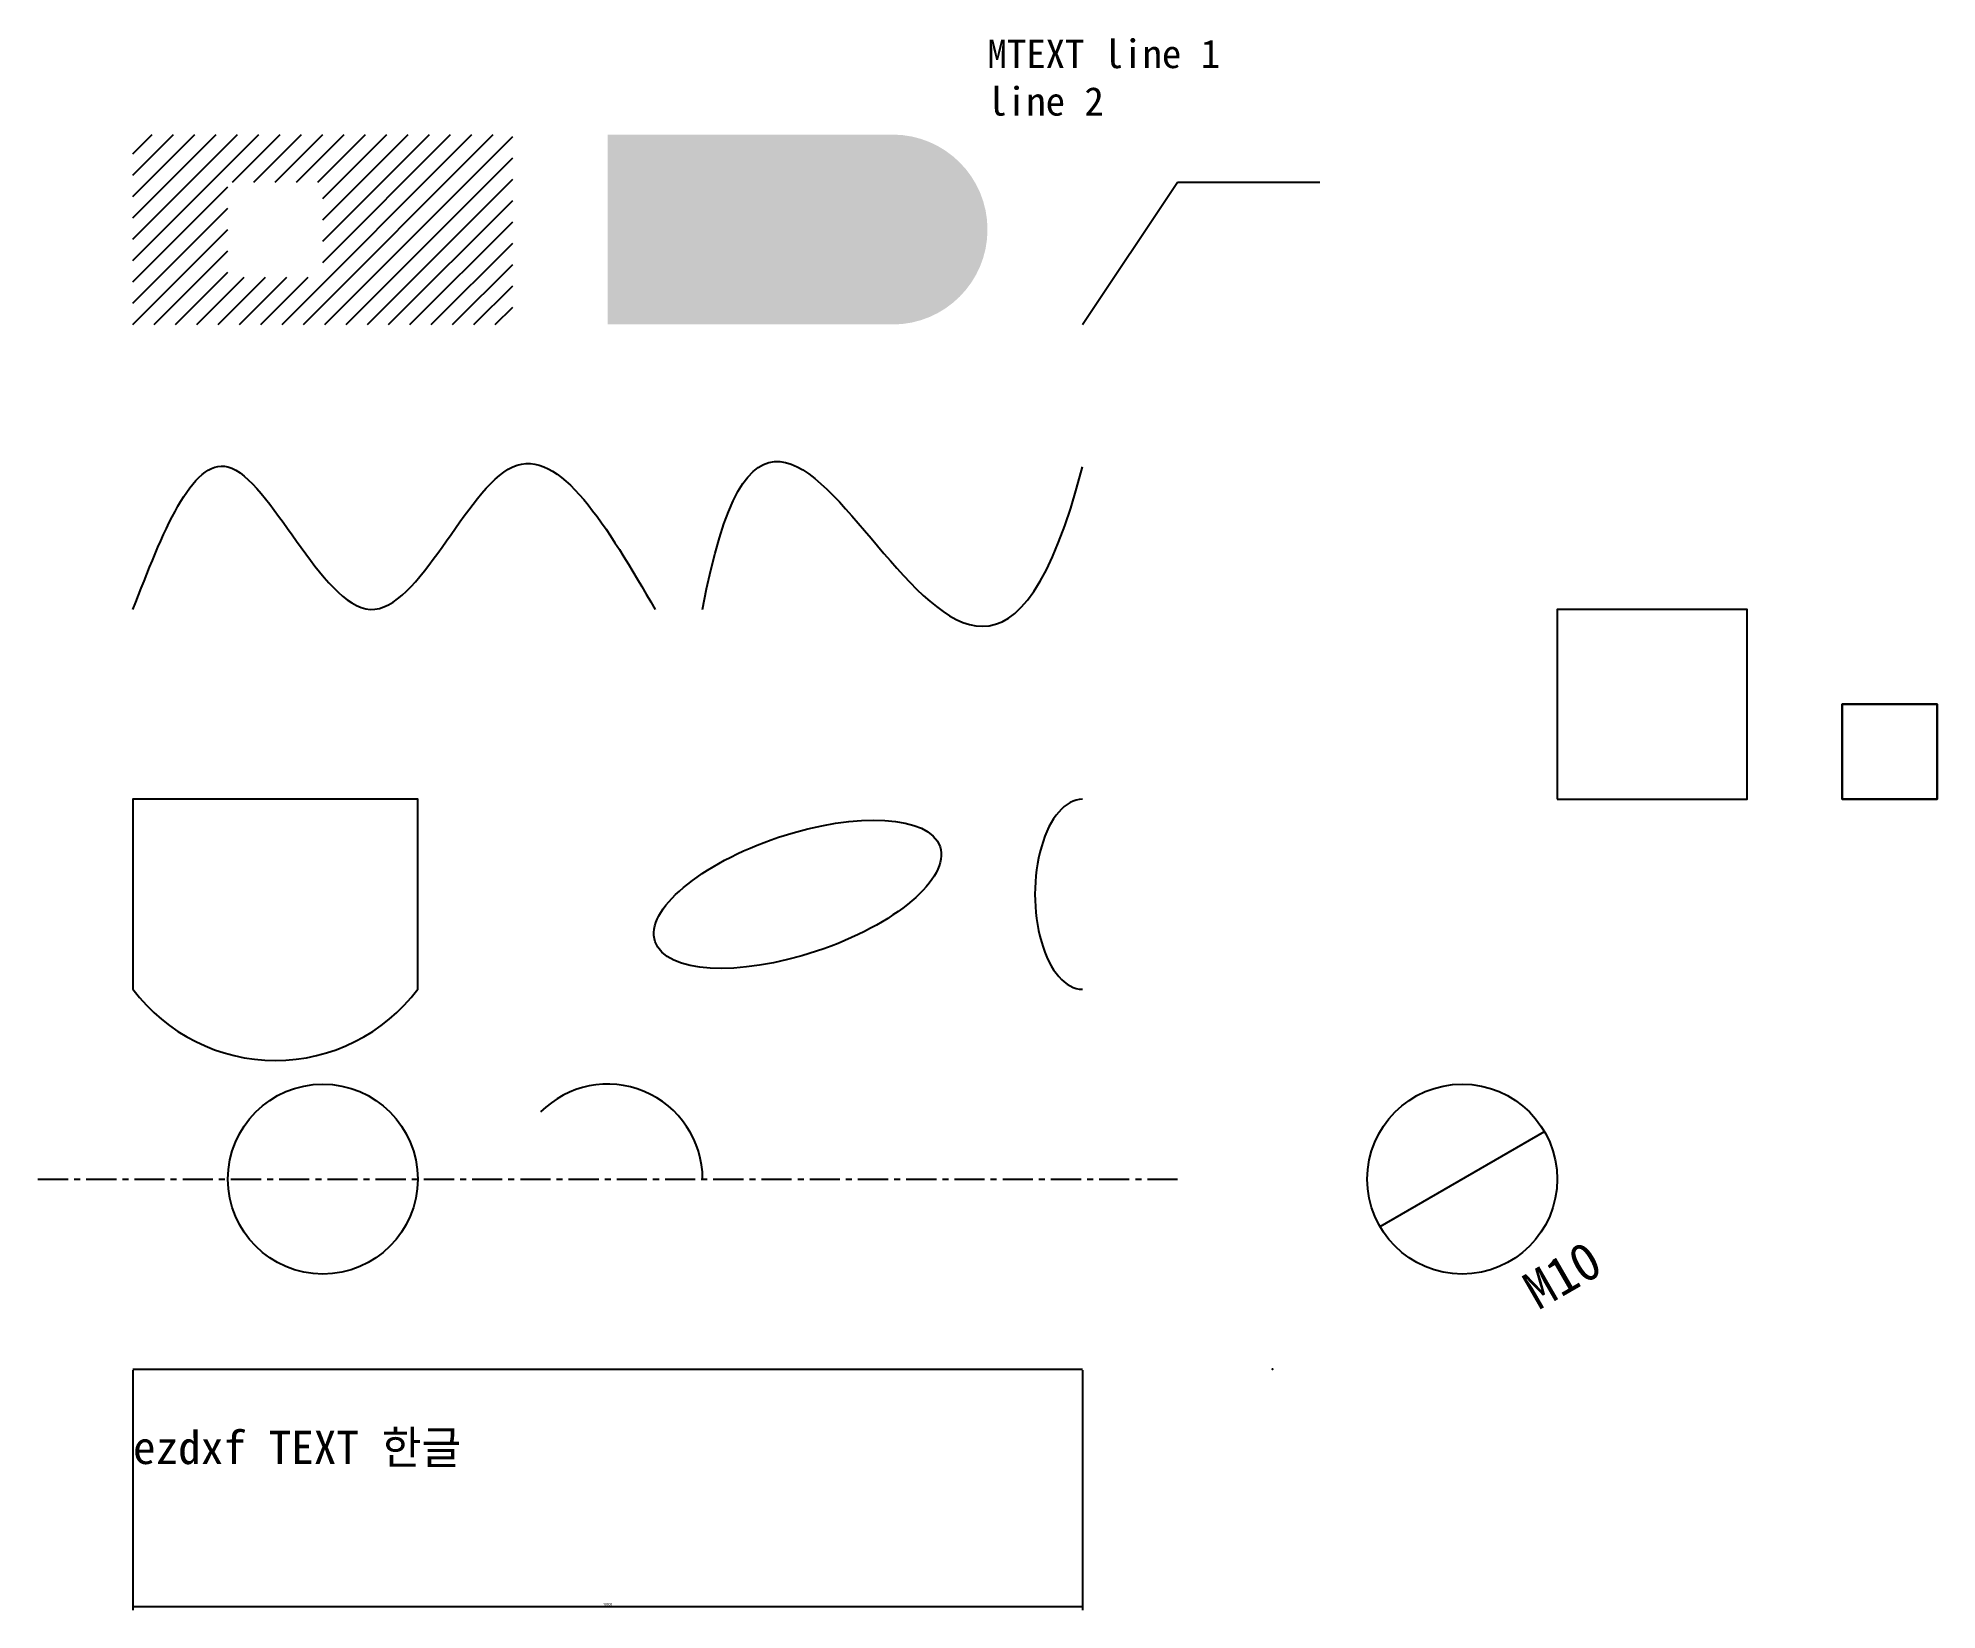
# Model space of a CAD drawing. Header units: millimetres. Extents: x -10 to 190, y -25 to 140.
import ezdxf

# ---------------------------------------------------------------- set-up
doc = ezdxf.new("R2010")
doc.units = ezdxf.units.MM
doc.linetypes.add('CENTER', pattern=[5.08, 3.175, -0.635, 0.635, -0.635])
for name, color, linetype in [('CENTER', 1, 'CENTER'), ('HATCH', 3, 'Continuous'), ('외형선', 7, 'Continuous')]:
    doc.layers.add(name, color=color, linetype=linetype)
doc.styles.add('OpenSansCondensed-Light', font='OpenSansCondensed-Light.ttf')
doc.dimstyles.new('EZDXF', dxfattribs={"dimtxt": 0.25, "dimasz": 0.175, "dimexe": 0.375, "dimexo": 0.125, "dimgap": 0.1, "dimtad": 1, "dimlfac": 100, "dimzin": 12, "dimdsep": 46, "dimtxsty": 'OpenSansCondensed-Light', "dimblk": 'ARCHTICK', "dimcen": 2.5, "dimazin": 3, "dimtfac": 0.5, "dimtmove": 2, "dimatfit": 3})

# ---------------------------------------------------------------- blocks, each defined once
blk = doc.blocks.new('_ARCHTICK')
at = {"color": 0, "linetype": 'BYBLOCK', "const_width": 0.15}
blk.add_lwpolyline([(-0.5, -0.5), (0.5, 0.5)], dxfattribs=at)
blk = doc.blocks.new('BOLT_HEAD')
blk.add_line((-5, 0), (5, 0))
blk.add_circle((0, 0), 5)
blk.add_attdef('TAG', (0, -8), '', height=2)

msp = doc.modelspace()

# ---------------------------------------------------------------- hatches: boundary and pattern name
h = msp.add_hatch(color=5)
edge = h.paths.add_edge_path()
edge.add_line((50, 110), (80, 110))
edge.add_arc((80, 120), 10, -90, 90)
edge.add_line((80, 130), (50, 130))
edge.add_line((50, 130), (50, 110))
at = {"layer": 'HATCH'}
h = msp.add_hatch(dxfattribs=at)
h.set_pattern_fill('ANSI31', scale=0.5)
h.paths.add_polyline_path([(0, 110), (40, 110), (40, 130), (0, 130)])
h.paths.add_polyline_path([(10, 115), (20, 115), (20, 125), (10, 125)], flags=16)

# ---------------------------------------------------------------- linework, layer by layer
msp.add_lwpolyline([(0, 40, 0.5), (30, 40), (30, 60), (0, 60)], format="xyb", close=True)
msp.add_circle((20, 20), 10)
msp.add_arc((50, 20), 10, 0, 135)
msp.add_ellipse((100, 50), major_axis=(0, 10), ratio=0.5, start_param=0, end_param=3.141592654)
msp.add_ellipse((70, 50), major_axis=(15, 5), ratio=0.4)
msp.add_open_spline([(60, 80), (68.85118, 128.12563), (86.91598, 44.73467), (100, 95)], degree=3)
msp.add_spline([(0, 80), (10, 95), (25, 80), (40, 95), (55, 80)], degree=3)
msp.add_point((120, 0))
msp.add_3dface([(150, 60), (170, 60), (170, 80), (150, 80)])
at = {"layer": 'CENTER'}
msp.add_line((-10, 20), (110, 20), dxfattribs=at)
at = {"layer": '외형선'}
msp.add_line((0, 0), (100, 0), dxfattribs=at)

# ---------------------------------------------------------------- block references
at = {"xscale": 2, "yscale": 2, "rotation": 30}
msp.add_blockref('BOLT_HEAD', (140, 20), dxfattribs=at).add_auto_attribs({'TAG': 'M10'})

# ---------------------------------------------------------------- texts
msp.add_text('ezdxf TEXT 한글', height=3.5).set_placement((0, -10))
at = {"insert": (90, 140), "char_height": 3, "attachment_point": 1}
msp.add_mtext('MTEXT line 1\\Pline 2', dxfattribs=at)

# ---------------------------------------------------------------- dimensions: what is measured, and where the dimension line sits
msp.add_linear_dim(base=(0, -25), p1=(0, 0), p2=(100, 0), dimstyle='EZDXF').render()

# ---------------------------------------------------------------- meshes
mesh = msp.add_polyface()
corners = [(180, 60), (180, 70), (190, 70), (190, 60), (180, 60, 10), (190, 60, 10), (190, 70, 10), (180, 70, 10)]
mesh.append_faces([[corners[k] for k in face] for face in [(0, 1, 2, 3), (4, 5, 6, 7), (0, 3, 5, 4), (3, 2, 6, 5), (2, 1, 7, 6), (1, 0, 4, 7)]])

# ---------------------------------------------------------------- leaders
msp.add_leader([(100, 110), (110, 125), (125, 125)], dimstyle='EZDXF')

doc.saveas('drawing.dxf')
